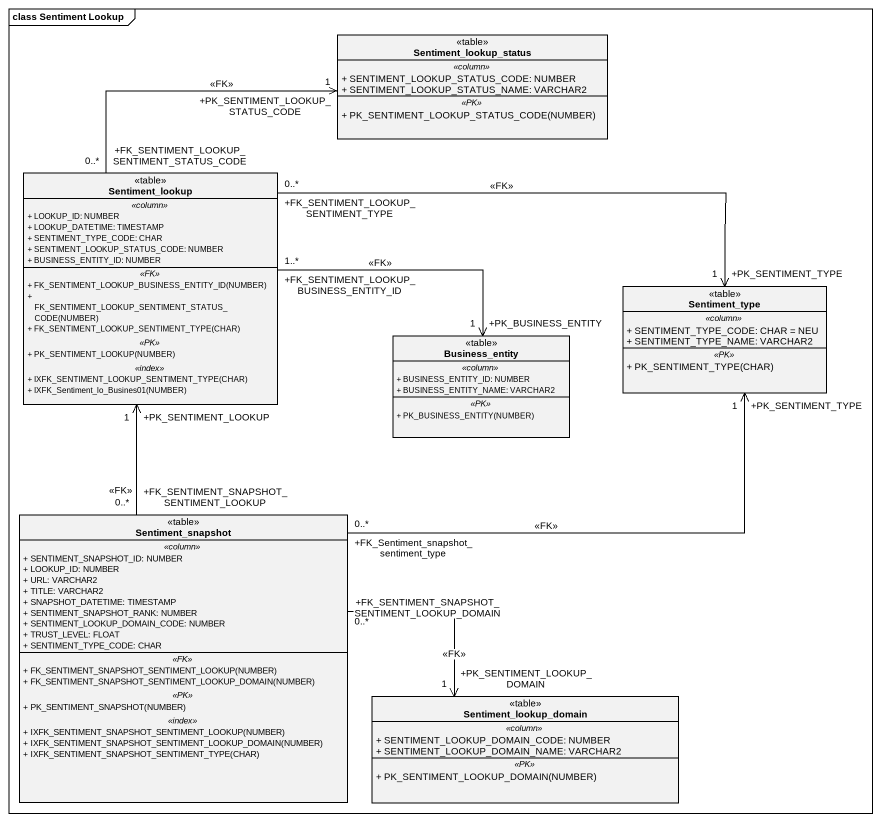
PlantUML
@startuml
mainframe class Sentiment Lookup
hide circle
hide empty members
skinparam classAttributeIconSize 0
class Sentiment_lookup_status <<table>> {
  .. <<column>> ..
  + SENTIMENT_LOOKUP_STATUS_CODE: NUMBER
  + SENTIMENT_LOOKUP_STATUS_NAME: VARCHAR2
  .. <<PK>> ..
  + PK_SENTIMENT_LOOKUP_STATUS_CODE(NUMBER)
}
class Sentiment_lookup <<table>> {
  .. <<column>> ..
  + LOOKUP_ID: NUMBER
  + LOOKUP_DATETIME: TIMESTAMP
  + SENTIMENT_TYPE_CODE: CHAR
  + SENTIMENT_LOOKUP_STATUS_CODE: NUMBER
  + BUSINESS_ENTITY_ID: NUMBER
  .. <<FK>> ..
  + FK_SENTIMENT_LOOKUP_BUSINESS_ENTITY_ID(NUMBER)
  + FK_SENTIMENT_LOOKUP_SENTIMENT_STATUS_CODE(NUMBER)
  + FK_SENTIMENT_LOOKUP_SENTIMENT_TYPE(CHAR)
  .. <<PK>> ..
  + PK_SENTIMENT_LOOKUP(NUMBER)
  .. <<index>> ..
  + IXFK_SENTIMENT_LOOKUP_SENTIMENT_TYPE(CHAR)
  + IXFK_Sentiment_lo_Busines01(NUMBER)
}
class Sentiment_type <<table>> {
  .. <<column>> ..
  + SENTIMENT_TYPE_CODE: CHAR = NEU
  + SENTIMENT_TYPE_NAME: VARCHAR2
  .. <<PK>> ..
  + PK_SENTIMENT_TYPE(CHAR)
}
class Business_entity <<table>> {
  .. <<column>> ..
  + BUSINESS_ENTITY_ID: NUMBER
  + BUSINESS_ENTITY_NAME: VARCHAR2
  .. <<PK>> ..
  + PK_BUSINESS_ENTITY(NUMBER)
}
class Sentiment_snapshot <<table>> {
  .. <<column>> ..
  + SENTIMENT_SNAPSHOT_ID: NUMBER
  + LOOKUP_ID: NUMBER
  + URL: VARCHAR2
  + TITLE: VARCHAR2
  + SNAPSHOT_DATETIME: TIMESTAMP
  + SENTIMENT_SNAPSHOT_RANK: NUMBER
  + SENTIMENT_LOOKUP_DOMAIN_CODE: NUMBER
  + TRUST_LEVEL: FLOAT
  + SENTIMENT_TYPE_CODE: CHAR
  .. <<FK>> ..
  + FK_SENTIMENT_SNAPSHOT_SENTIMENT_LOOKUP(NUMBER)
  + FK_SENTIMENT_SNAPSHOT_SENTIMENT_LOOKUP_DOMAIN(NUMBER)
  .. <<PK>> ..
  + PK_SENTIMENT_SNAPSHOT(NUMBER)
  .. <<index>> ..
  + IXFK_SENTIMENT_SNAPSHOT_SENTIMENT_LOOKUP(NUMBER)
  + IXFK_SENTIMENT_SNAPSHOT_SENTIMENT_LOOKUP_DOMAIN(NUMBER)
  + IXFK_SENTIMENT_SNAPSHOT_SENTIMENT_TYPE(CHAR)
}
class Sentiment_lookup_domain <<table>> {
  .. <<column>> ..
  + SENTIMENT_LOOKUP_DOMAIN_CODE: NUMBER
  + SENTIMENT_LOOKUP_DOMAIN_NAME: VARCHAR2
  .. <<PK>> ..
  + PK_SENTIMENT_LOOKUP_DOMAIN(NUMBER)
}
Sentiment_lookup "+FK_SENTIMENT_LOOKUP_SENTIMENT_STATUS_CODE\n0..*" -up-> "+PK_SENTIMENT_LOOKUP_STATUS_CODE\n1" Sentiment_lookup_status : <<FK>>
Sentiment_lookup "+FK_SENTIMENT_LOOKUP_SENTIMENT_TYPE\n0..*" -right-> "+PK_SENTIMENT_TYPE\n1" Sentiment_type : <<FK>>
Sentiment_lookup "+FK_SENTIMENT_LOOKUP_BUSINESS_ENTITY_ID\n1..*" -right-> "+PK_BUSINESS_ENTITY\n1" Business_entity : <<FK>>
Sentiment_snapshot "+FK_SENTIMENT_SNAPSHOT_SENTIMENT_LOOKUP\n0..*" -up-> "+PK_SENTIMENT_LOOKUP\n1" Sentiment_lookup : <<FK>>
Sentiment_snapshot "+FK_Sentiment_snapshot_sentiment_type\n0..*" -right-> "+PK_SENTIMENT_TYPE\n1" Sentiment_type : <<FK>>
Sentiment_snapshot "+FK_SENTIMENT_SNAPSHOT_SENTIMENT_LOOKUP_DOMAIN\n0..*" -right-> "+PK_SENTIMENT_LOOKUP_DOMAIN\n1" Sentiment_lookup_domain : <<FK>>
@enduml
